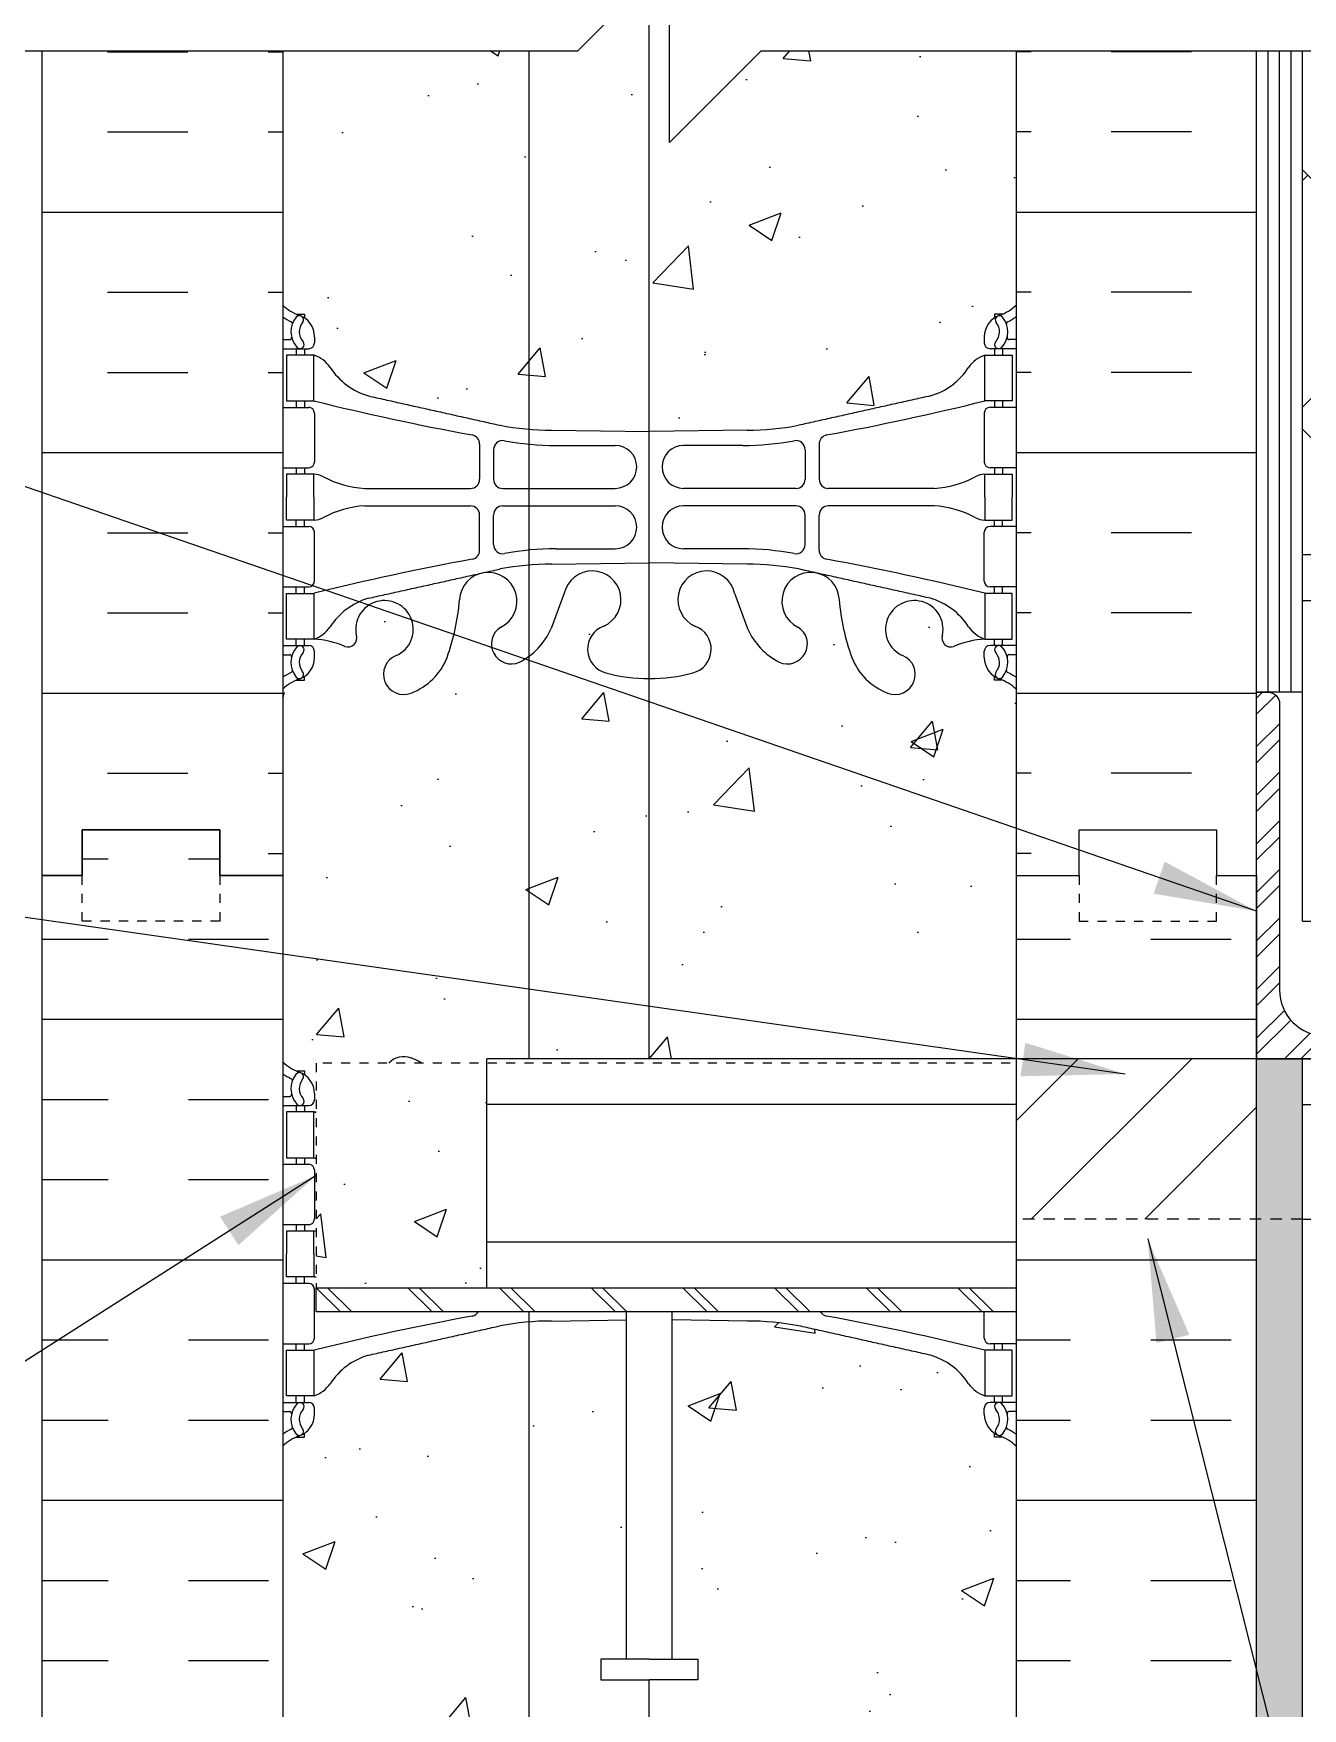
# Model space of a CAD drawing. Header units: inches. Extents: x 257.8 to 308.6, y 223.7 to 295.3.
# Drawn here: x 275.63 to 289.48, y 260.58 to 278.87 of the extents above; entities that cross this region are included whole.
import ezdxf

# ---------------------------------------------------------------- set-up
doc = ezdxf.new("R2010")
doc.units = ezdxf.units.IN
doc.header["$LTSCALE"] = 0.5
doc.header["$MEASUREMENT"] = 0
doc.linetypes.add('DASHED2', pattern=[0.375, 0.25, -0.125])
doc.linetypes.add('HIDDEN2', pattern=[0.1875, 0.125, -0.0625])
for name, color, linetype in [('HATCH', 12, 'Continuous'), ('line25', 2, 'Continuous'), ('LINE3', 3, 'Continuous'), ('LINE50', 5, 'Continuous'), ('LINE9', 9, 'Continuous'), ('TEXT', 4, 'Continuous'), ('Web_Edge', 9, 'Continuous')]:
    doc.layers.add(name, color=color, linetype=linetype)
doc.styles.add('DIM', font='romans.shx', dxfattribs={"width": 0.7})
doc.dimstyles.new('ext_12', dxfattribs={"dimscale": 12, "dimtxt": 0.09375, "dimasz": 0.09375, "dimexe": 0.09375, "dimexo": 0.0625, "dimgap": 0.0625, "dimtad": 1, "dimdec": 1, "dimzin": 3, "dimdsep": 46, "dimlunit": 4, "dimtxsty": 'DIM', "dimcen": 0.09, "dimdle": 0.09375, "dimclrt": 4, "dimadec": 0, "dimazin": 0, "dimtfac": 1, "dimtdec": 1, "dimtmove": 2, "dimatfit": 3, "dimfxl": 1, "dimfrac": 2, "dimtolj": 1, "dimtzin": 0, "dimarcsym": 0})

msp = doc.modelspace()

# ---------------------------------------------------------------- hatches: boundary and pattern name
at = {"layer": 'HATCH'}
h = msp.add_hatch(dxfattribs=at)
h.set_pattern_fill('AR-CONC', color=256, scale=0.5)
h.set_pattern_definition([(50, (0, 0), (3.5863, -0.31376), [0.375, -4.125]), (355, (0, 0), (-0.693757, 3.76096), [0.3, -3.3]), (100.4514, (0.299, -0.026), (2.892544, 3.4472), [0.3187, -3.50571]), (46.1842, (0, 1), (5.336207, -0.827596), [0.5625, -6.1875]), (96.6356, (0.4447, 0.931), (4.67331, 4.87059), [0.47805, -5.25857]), (351.1842, (0, 1), (4.67331, 4.87059), [0.45, -4.95]), (21, (0.5, 0.75), (2.984535, -2.013094), [0.375, -4.125]), (326, (0.5, 0.75), (1.216577, 3.62575), [0.3, -3.3]), (71.4514, (0.7487, 0.5822), (4.201112, 1.612656), [0.3187, -3.50571]), (37.5, (0, 0), (0.0607993, 1.6644693), [0, -3.26, 0, -3.35, 0, -3.3125]), (7.5, (0, 0), (1.315348, 1.9720586), [0, -1.91, 0, -3.185, 0, -1.2625]), (327.5, (-1.115, 0), (2.669112, -0.1127744), [0, -1.25, 0, -3.9, 0, -5.175]), (317.5, (-1.615, 0), (2.915931, 0.500525), [0, -1.625, 0, -2.59, 0, -3.675])])
h.paths.add_polyline_path([(282.352, 288.524, -0.068475), (282.826, 288.462, -0.734872), (282.849, 287.951, 1.612474), (283.281, 287.591), (283.423, 287.978, -0.173075), (283.769, 288.345, -0.994662), (283.951, 287.95, 1.629604), (284.423, 287.649, -0.069923), (284.559, 288.293, -0.21345), (284.952, 288.682, -1), (285.115, 288.274, 2.087231), (285.549, 288.049, -0.669601), (285.681, 288.169, 0.085348), (286.011, 288.094), (286.116, 288.094), (286.116, 288.164), (286.068, 288.164, -0.414214), (286.006, 288.226), (286.006, 288.294, -0.249069), (286.116, 288.501), (286.116, 288.542), (286.206, 288.542, 0.088416), (286.352, 288.64), (286.352, 289.267, 0.259173), (285.901, 289.048, 0.520567), (285.401, 289.048, 0.520567), (285.014, 289.048, 0.336749), (284.352, 289.153, 0.336749), (283.69, 289.048, 0.520567), (283.303, 289.048, 0.520567), (282.803, 289.048, 0.520567), (281.957, 289.048, 0.520567), (281.675, 289.048, 0.520567), (280.78, 289.048, 0.520567), (280.04, 289.048, 0.520567), (279.347, 289.048, 0.520567), (279.127, 289.048, 0.321585), (278.352, 289.073), (278.352, 288.64, 0.088416), (278.498, 288.542), (278.588, 288.542), (278.588, 288.501, -0.249069), (278.698, 288.294), (278.698, 288.226, -0.414214), (278.635, 288.164), (278.588, 288.164), (278.588, 288.094), (278.693, 288.094, 0.085348), (279.022, 288.169, -0.669601), (279.155, 288.049, 2.087231), (279.589, 288.274, -1), (279.752, 288.682, -0.21345), (280.144, 288.293, -0.069923), (280.281, 287.649, 1.629604), (280.752, 287.95, -0.994662), (280.935, 288.345, -0.173075), (281.28, 287.978), (281.423, 287.591, 1.612474), (281.855, 287.951, -0.734872), (281.878, 288.462, -0.068475)])
edge = h.paths.add_edge_path()
edge.add_arc((286.006, 284.086), 0.5, 46.2109, 66.4218)
edge.add_line((286.206, 284.545), (286.116, 284.545))
edge.add_line((286.116, 284.545), (286.116, 284.586))
edge.add_arc((286.256, 284.794), 0.25, 180, 235.9442, ccw=False)
edge.add_line((286.006, 284.794), (286.006, 284.861))
edge.add_arc((286.068, 284.861), 0.0625, 90, 180, ccw=False)
edge.add_line((286.068, 284.924), (286.116, 284.924))
edge.add_line((286.116, 284.924), (286.116, 284.994))
edge.add_line((286.116, 284.994), (286.011, 284.994))
edge.add_arc((286.133, 285.336), 0.364, 212.0424, 250.3387, ccw=False)
edge.add_arc((285.21, 284.725), 0.743, 34.228, 73.8107)
edge.add_spline(control_points=[(285.418, 285.439), (283.98, 285.759)], knot_values=[0, 0, 1, 1], degree=1, periodic=0)
edge.add_arc((283.424, 282.828), 2.984, 79.2546, 90.0995)
edge.add_line((283.419, 285.812), (282.352, 285.827))
edge.add_line((282.352, 285.827), (281.285, 285.812))
edge.add_arc((281.28, 282.828), 2.984, 89.9005, 100.7454)
edge.add_spline(control_points=[(280.724, 285.759), (279.286, 285.439)], knot_values=[0, 0, 1, 1], degree=1, periodic=0)
edge.add_arc((279.494, 284.725), 0.743, 106.1893, 145.772)
edge.add_arc((278.571, 285.336), 0.364, 289.6613, 327.9576, ccw=False)
edge.add_line((278.693, 284.994), (278.588, 284.994))
edge.add_line((278.588, 284.994), (278.588, 284.924))
edge.add_line((278.588, 284.924), (278.635, 284.924))
edge.add_arc((278.635, 284.861), 0.0625, 0, 90, ccw=False)
edge.add_line((278.698, 284.861), (278.698, 284.794))
edge.add_arc((278.448, 284.794), 0.25, 304.0558, 360, ccw=False)
edge.add_line((278.588, 284.586), (278.588, 284.545))
edge.add_line((278.588, 284.545), (278.498, 284.545))
edge.add_arc((278.698, 284.086), 0.5, 113.5782, 133.7891)
edge.add_line((278.352, 284.447), (278.352, 281.177))
edge.add_line((278.352, 281.177), (281.571, 281.177))
edge.add_line((281.571, 281.177), (282.571, 282.177))
edge.add_line((282.571, 282.177), (282.571, 280.177))
edge.add_line((282.571, 280.177), (283.571, 281.177))
edge.add_line((283.571, 281.177), (286.352, 281.177))
edge.add_line((286.352, 281.177), (286.352, 284.447))
edge = h.paths.add_edge_path()
edge.add_line((282.571, 279.677), (281.571, 278.677))
edge.add_line((281.571, 278.677), (278.352, 278.677))
edge.add_line((278.352, 278.677), (278.352, 275.901))
edge.add_arc((278.698, 276.262), 0.5, 226.2109, 246.4218)
edge.add_line((278.498, 275.804), (278.588, 275.804))
edge.add_line((278.588, 275.804), (278.588, 275.762))
edge.add_arc((278.448, 275.555), 0.25, 0, 55.9442, ccw=False)
edge.add_line((278.698, 275.555), (278.698, 275.488))
edge.add_arc((278.635, 275.488), 0.0625, -90, 0, ccw=False)
edge.add_line((278.635, 275.425), (278.588, 275.425))
edge.add_line((278.588, 275.425), (278.588, 275.355))
edge.add_line((278.588, 275.355), (278.693, 275.355))
edge.add_arc((278.571, 275.013), 0.364, 32.0424, 70.3387, ccw=False)
edge.add_arc((279.494, 275.624), 0.743, 214.228, 253.8107)
edge.add_spline(control_points=[(279.286, 274.91), (280.724, 274.589)], knot_values=[0, 0, 1, 1], degree=1, periodic=0)
edge.add_arc((281.28, 277.521), 2.984, 259.2546, 270.0995)
edge.add_line((281.285, 274.537), (282.352, 274.521))
edge.add_line((282.352, 274.521), (283.419, 274.537))
edge.add_arc((283.424, 277.521), 2.984, 269.9005, 280.7454)
edge.add_spline(control_points=[(283.98, 274.589), (285.418, 274.91)], knot_values=[0, 0, 1, 1], degree=1, periodic=0)
edge.add_arc((285.21, 275.624), 0.743, 286.1893, 325.772)
edge.add_arc((286.133, 275.013), 0.364, 109.6613, 147.9576, ccw=False)
edge.add_line((286.011, 275.355), (286.116, 275.355))
edge.add_line((286.116, 275.355), (286.116, 275.425))
edge.add_line((286.116, 275.425), (286.068, 275.425))
edge.add_arc((286.068, 275.488), 0.0625, 180, 270, ccw=False)
edge.add_line((286.006, 275.488), (286.006, 275.555))
edge.add_arc((286.256, 275.555), 0.25, 124.0558, 180, ccw=False)
edge.add_line((286.116, 275.762), (286.116, 275.804))
edge.add_line((286.116, 275.804), (286.206, 275.804))
edge.add_arc((286.006, 276.262), 0.5, 293.5782, 313.7891)
edge.add_line((286.352, 275.901), (286.352, 278.677))
edge.add_line((286.352, 278.677), (283.571, 278.677))
edge.add_line((283.571, 278.677), (282.571, 277.677))
edge.add_line((282.571, 277.677), (282.571, 279.677))
h.paths.add_polyline_path([(286.352, 271.709, 0.088416), (286.206, 271.806), (286.116, 271.806), (286.116, 271.848, -0.249069), (286.006, 272.055), (286.006, 272.123, -0.414214), (286.068, 272.185), (286.116, 272.185), (286.116, 272.255), (286.011, 272.255, 0.085348), (285.681, 272.18, -0.669601), (285.549, 272.3, 2.087231), (285.115, 272.075, -1), (284.952, 271.667, -0.21345), (284.559, 272.056, -0.069923), (284.423, 272.7, 1.629604), (283.951, 272.398, -0.994662), (283.769, 272.004, -0.173075), (283.423, 272.37), (283.281, 272.757, 1.612474), (282.849, 272.398, -0.734872), (282.826, 271.887, -0.068475), (282.352, 271.825, -0.068475), (281.878, 271.887, -0.734872), (281.855, 272.398, 1.612474), (281.423, 272.757), (281.28, 272.37, -0.173075), (280.935, 272.004, -0.994662), (280.752, 272.398, 1.629604), (280.281, 272.7, -0.069923), (280.144, 272.056, -0.21345), (279.752, 271.667, -1), (279.589, 272.075, 2.087231), (279.155, 272.3, -0.669601), (279.022, 272.18, 0.085348), (278.693, 272.255), (278.588, 272.255), (278.588, 272.185), (278.635, 272.185, -0.414214), (278.698, 272.123), (278.698, 272.055, -0.249069), (278.588, 271.848), (278.588, 271.806), (278.498, 271.806, 0.088416), (278.352, 271.709), (278.352, 269.675), (278.352, 267.64, 0.088416), (278.498, 267.543), (278.588, 267.543), (278.588, 267.501, -0.249069), (278.698, 267.294), (278.717, 267.627), (279.509, 267.627, -0.311562), (279.752, 267.683, -0.046736), (279.866, 267.627), (280.577, 267.627), (280.577, 267.675), (286.352, 267.675)])
h.paths.add_polyline_path([(280.577, 267.627), (279.866, 267.627), (278.717, 267.627), (278.717, 265.175), (280.577, 265.175)])
edge = h.paths.add_edge_path()
edge.add_line((281.823, 261.123), (282.102, 261.123))
edge.add_line((282.102, 261.123), (282.102, 264.824))
edge.add_line((282.102, 264.824), (281.285, 264.812))
edge.add_arc((281.28, 261.828), 2.984, 89.9005, 100.7454)
edge.add_spline(control_points=[(280.724, 264.76), (279.286, 264.439)], knot_values=[0, 0, 1, 1], degree=1, periodic=0)
edge.add_arc((279.494, 263.725), 0.743, 106.1893, 145.772)
edge.add_arc((278.571, 264.337), 0.364, 289.6613, 327.9576, ccw=False)
edge.add_line((278.693, 263.994), (278.588, 263.994))
edge.add_line((278.588, 263.994), (278.588, 263.924))
edge.add_line((278.588, 263.924), (278.635, 263.924))
edge.add_arc((278.635, 263.861), 0.0625, 0, 90, ccw=False)
edge.add_line((278.698, 263.861), (278.698, 263.794))
edge.add_arc((278.448, 263.794), 0.25, 304.0558, 360, ccw=False)
edge.add_line((278.588, 263.587), (278.588, 263.545))
edge.add_line((278.588, 263.545), (278.498, 263.545))
edge.add_arc((278.698, 263.087), 0.5, 113.5782, 133.7891)
edge.add_line((278.352, 263.448), (278.352, 257.901))
edge.add_arc((278.698, 258.262), 0.5, 226.2109, 246.4218)
edge.add_line((278.498, 257.804), (278.588, 257.804))
edge.add_line((278.588, 257.804), (278.588, 257.762))
edge.add_arc((278.448, 257.555), 0.25, 0, 55.9442, ccw=False)
edge.add_line((278.698, 257.555), (278.698, 257.488))
edge.add_arc((278.635, 257.488), 0.0625, -90, 0, ccw=False)
edge.add_line((278.635, 257.425), (278.588, 257.425))
edge.add_line((278.588, 257.425), (278.588, 257.355))
edge.add_line((278.588, 257.355), (278.693, 257.355))
edge.add_arc((278.571, 257.013), 0.364, 32.0424, 70.3387, ccw=False)
edge.add_arc((279.494, 257.624), 0.743, 214.228, 253.8107)
edge.add_spline(control_points=[(279.286, 256.91), (280.724, 256.589)], knot_values=[0, 0, 1, 1], degree=1, periodic=0)
edge.add_arc((281.28, 259.521), 2.984, 259.2546, 270.0995)
edge.add_line((281.285, 256.537), (282.352, 256.521))
edge.add_line((282.352, 256.521), (283.419, 256.537))
edge.add_arc((283.424, 259.521), 2.984, 269.9005, 280.7454)
edge.add_spline(control_points=[(283.98, 256.589), (285.418, 256.91)], knot_values=[0, 0, 1, 1], degree=1, periodic=0)
edge.add_arc((285.21, 257.624), 0.743, 286.1893, 325.772)
edge.add_arc((286.133, 257.013), 0.364, 109.6613, 147.9576, ccw=False)
edge.add_line((286.011, 257.355), (286.116, 257.355))
edge.add_line((286.116, 257.355), (286.116, 257.425))
edge.add_line((286.116, 257.425), (286.068, 257.425))
edge.add_arc((286.068, 257.488), 0.0625, 180, 270, ccw=False)
edge.add_line((286.006, 257.488), (286.006, 257.555))
edge.add_arc((286.256, 257.555), 0.25, 124.0558, 180, ccw=False)
edge.add_line((286.116, 257.762), (286.116, 257.804))
edge.add_line((286.116, 257.804), (286.206, 257.804))
edge.add_arc((286.006, 258.262), 0.5, 293.5782, 313.7891)
edge.add_line((286.352, 257.901), (286.352, 263.448))
edge.add_arc((286.006, 263.087), 0.5, 46.2109, 66.4218)
edge.add_line((286.206, 263.545), (286.116, 263.545))
edge.add_line((286.116, 263.545), (286.116, 263.587))
edge.add_arc((286.256, 263.794), 0.25, 180, 235.9442, ccw=False)
edge.add_line((286.006, 263.794), (286.006, 263.861))
edge.add_arc((286.068, 263.861), 0.0625, 90, 180, ccw=False)
edge.add_line((286.068, 263.924), (286.116, 263.924))
edge.add_line((286.116, 263.924), (286.116, 263.994))
edge.add_line((286.116, 263.994), (286.011, 263.994))
edge.add_arc((286.133, 264.337), 0.364, 212.0424, 250.3387, ccw=False)
edge.add_arc((285.21, 263.725), 0.743, 34.228, 73.8107)
edge.add_spline(control_points=[(285.418, 264.439), (283.98, 264.76)], knot_values=[0, 0, 1, 1], degree=1, periodic=0)
edge.add_arc((283.424, 261.828), 2.984, 79.2546, 90.0995)
edge.add_line((283.419, 264.812), (282.602, 264.824))
edge.add_line((282.602, 264.824), (282.602, 261.123))
edge.add_line((282.602, 261.123), (282.881, 261.123))
edge.add_line((282.881, 261.123), (282.881, 260.896))
edge.add_line((282.881, 260.896), (282.621, 260.896))
edge.add_line((282.621, 260.896), (282.352, 260.896))
edge.add_line((282.352, 260.896), (281.823, 260.896))
edge.add_line((281.823, 260.896), (281.823, 261.123))
h.paths.add_polyline_path([(286.352, 251.675), (286.352, 253.709, 0.088416), (286.206, 253.806), (286.116, 253.806), (286.116, 253.848, -0.249069), (286.006, 254.055), (286.006, 254.123, -0.414214), (286.068, 254.185), (286.116, 254.185), (286.116, 254.255), (286.011, 254.255, 0.085348), (285.681, 254.18, -0.669601), (285.549, 254.3, 2.087231), (285.115, 254.075, -1), (284.952, 253.667, -0.227838), (284.547, 254.091, -0.06598), (284.423, 254.7, 1.629604), (283.951, 254.398, -1.059167), (283.745, 254.017, -0.16372), (283.423, 254.37), (283.281, 254.757, 1.612474), (282.849, 254.398, -0.734872), (282.826, 253.887, -0.068475), (282.352, 253.825, -0.068475), (281.878, 253.887, -0.734872), (281.855, 254.398, 1.612474), (281.423, 254.757), (281.28, 254.37, -0.16372), (280.959, 254.017, -1.059167), (280.752, 254.398, 1.629604), (280.281, 254.7, -0.06598), (280.157, 254.091, -0.227838), (279.752, 253.667, -1), (279.589, 254.075, 2.087231), (279.155, 254.3, -0.669601), (279.022, 254.18, 0.085348), (278.693, 254.255), (278.588, 254.255), (278.588, 254.185), (278.635, 254.185, -0.414214), (278.698, 254.123), (278.698, 254.055, -0.249069), (278.588, 253.848), (278.588, 253.806), (278.498, 253.806, 0.088416), (278.352, 253.709), (278.352, 251.675), (278.352, 249.64, 0.088416), (278.498, 249.543), (278.588, 249.543), (278.588, 249.501, -0.249069), (278.698, 249.294), (278.698, 249.226, -0.414214), (278.635, 249.164), (278.588, 249.164), (278.588, 249.094), (278.693, 249.094, 0.085348), (279.022, 249.17, -0.669601), (279.155, 249.049, 2.087231), (279.589, 249.274, -1), (279.752, 249.683, -0.227838), (280.157, 249.258, -0.06598), (280.281, 248.65, 1.629604), (280.752, 248.951, -1.059167), (280.959, 249.333, -0.16372), (281.28, 248.979), (281.423, 248.592, 1.612474), (281.855, 248.951, -0.734872), (281.878, 249.462, -0.068475), (282.352, 249.525, -0.068475), (282.826, 249.462, -0.734872), (282.849, 248.951, 1.612474), (283.281, 248.592), (283.423, 248.979, -0.16372), (283.745, 249.333, -1.059167), (283.951, 248.951, 1.629604), (284.423, 248.65, -0.06598), (284.547, 249.258, -0.227838), (284.952, 249.683, -1), (285.115, 249.274, 2.087231), (285.549, 249.049, -0.669601), (285.681, 249.17, 0.085348), (286.011, 249.094), (286.116, 249.094), (286.116, 249.164), (286.068, 249.164, -0.414214), (286.006, 249.226), (286.006, 249.294, -0.249069), (286.116, 249.501), (286.116, 249.543), (286.206, 249.543, 0.088416), (286.352, 249.64)])
h = msp.add_hatch(dxfattribs=at)
h.set_pattern_fill('INSUL', color=256, scale=7, style=0)
h.set_pattern_definition([(0, (-2647.8097, -127.335), (0, 2.625), []), (0, (-2647.8097, -126.46), (0, 2.625), [0.875, -0.875]), (0, (-2647.8097, -125.585), (0, 2.625), [0.875, -0.875])])
h.paths.add_polyline_path([(278.352, 278.675), (275.727, 278.675), (275.727, 269.675), (276.164, 269.675), (276.164, 270.175), (277.664, 270.175), (277.664, 269.675), (278.352, 269.675)])
h = msp.add_hatch(dxfattribs=at)
h.set_pattern_fill('INSUL', color=256, scale=7, style=0)
h.set_pattern_definition([(180, (3212.5135, -127.335), (0, 2.625), []), (180, (3212.5135, -126.46), (0, 2.625), [0.875, -0.875]), (180, (3212.5135, -125.585), (0, 2.625), [0.875, -0.875])])
h.paths.add_polyline_path([(288.977, 278.675), (286.352, 278.675), (286.352, 269.675), (287.039, 269.675), (287.039, 270.175), (288.539, 270.175), (288.539, 269.675), (288.977, 269.675)])
h = msp.add_hatch(dxfattribs=at)
h.set_pattern_fill('INSUL', color=256, scale=7, angle=45, style=0)
h.set_pattern_definition([(45, (182.1738, 114.2734), (-1.856155, 1.856155), []), (45, (181.555, 114.8922), (-1.856155, 1.856155), [0.875, -0.875]), (45, (180.9363, 115.511), (-1.856155, 1.856155), [0.875, -0.875])])
h.paths.add_polyline_path([(290.725, 273.3), (293.554, 273.3), (289.477, 277.376), (289.477, 274.548)])
h = msp.add_hatch(dxfattribs=at)
h.set_pattern_fill('INSUL', color=256, scale=7, angle=90, style=0)
h.set_pattern_definition([(90, (182.1738, 114.2734), (-2.625, 2e-16), []), (90, (181.2988, 114.2734), (-2.625, 2e-16), [0.875, -0.875]), (90, (180.4238, 114.2734), (-2.625, 2e-16), [0.875, -0.875])])
h.paths.add_polyline_path([(289.477, 272.675), (289.477, 269.175), (307.617, 269.175), (307.617, 272.675)])
h = msp.add_hatch(dxfattribs=at)
h.set_pattern_fill('ANSI32', color=256, style=0)
h.set_pattern_definition([(45, (169.95827, 12.58652), (-0.26516504, 0.26516504), []), (45, (170.13504, 12.58652), (-0.26516504, 0.26516504), [])])
h.paths.add_polyline_path([(289.227, 268.425), (289.227, 271.55, 0.414214), (289.102, 271.675), (288.977, 271.675), (288.977, 267.675), (292.477, 267.675), (292.477, 267.8), (291.977, 267.925), (289.727, 267.925, -0.414214)])
h = msp.add_hatch(dxfattribs=at)
h.set_pattern_fill('INSUL', color=256, scale=7, style=0)
h.set_pattern_definition([(0, (287.8207, 257.6042), (0, 2.625), []), (0, (287.8207, 258.4792), (0, 2.625), [0.875, -0.875]), (0, (287.8207, 259.3542), (0, 2.625), [0.875, -0.875])])
h.paths.add_polyline_path([(288.977, 265.925), (286.352, 265.925), (286.352, 251.675), (287.039, 251.675), (287.039, 252.175), (288.539, 252.175), (288.539, 251.675), (288.977, 251.675)])
h.paths.add_polyline_path([(288.977, 269.675), (288.539, 269.675), (288.539, 269.175), (287.039, 269.175), (287.039, 269.675), (286.352, 269.675), (286.352, 267.675), (288.977, 267.675)])
h.paths.add_polyline_path([(275.727, 251.675), (276.164, 251.675), (276.164, 252.175), (277.664, 252.175), (277.664, 251.675), (278.352, 251.675), (278.352, 269.675), (277.664, 269.675), (277.664, 270.175), (276.164, 270.175), (276.164, 269.675), (275.727, 269.675)])
h = msp.add_hatch(dxfattribs=at)
h.set_pattern_fill('ANSI31', color=256, scale=7, style=0)
h.set_pattern_definition([(45, (209.2446, 72.33255), (-0.6187184, 0.6187184), [])])
h.paths.add_polyline_path([(288.977, 267.175), (286.352, 267.175), (286.352, 265.925), (288.977, 265.925)])
h.paths.add_polyline_path([(288.977, 267.675), (286.477, 267.675), (286.352, 267.675), (286.352, 267.175), (288.977, 267.175)])
h = msp.add_hatch(dxfattribs=at)
h.set_pattern_fill('AR-SAND', color=256, scale=0.25, style=0)
h.set_pattern_definition([(37.5, (113.9714, 3.2245), (-0.01574834, 0.48170594), [0, -0.38, 0, -0.425, 0, -0.40625]), (7.5, (113.9714, 3.2245), (0.4424442, 0.7055365), [0, -0.205, 0, -0.3425, 0, -0.13125]), (327.5, (113.6639, 3.2245), (0.77853547, 0.00141476), [0, -0.125, 0, -0.45, 0, -0.5875]), (317.5, (113.6639, 3.2245), (0.7515317, 0.2194189), [0, -0.0625, 0, -0.295, 0, -0.3375])])
h.paths.add_polyline_path([(289.477, 267.675), (288.977, 267.675), (288.977, 251.615), (288.977, 242.615), (289.477, 242.615)])

# ---------------------------------------------------------------- linework, layer by layer
for p, q in [((289.102, 271.675), (289.102, 278.677)), ((289.227, 271.675), (289.227, 278.677)), ((289.352, 271.675), (289.352, 278.677)), ((278.717, 265.175), (278.977, 264.915)), ((278.842, 265.175), (279.102, 264.915)), ((279.717, 265.175), (279.977, 264.915)), ((279.842, 265.175), (280.102, 264.915)), ((280.717, 265.175), (280.977, 264.915)), ((280.842, 265.175), (281.102, 264.915)), ((281.717, 265.175), (281.977, 264.915)), ((281.842, 265.175), (282.102, 264.915)), ((282.717, 265.175), (282.977, 264.915)), ((282.842, 265.175), (283.102, 264.915)), ((283.717, 265.175), (283.977, 264.915)), ((283.842, 265.175), (284.102, 264.915)), ((284.717, 265.175), (284.977, 264.915)), ((284.842, 265.175), (285.102, 264.915)), ((285.717, 265.175), (285.977, 264.915)), ((285.842, 265.175), (286.102, 264.915))]:
    msp.add_line(p, q, dxfattribs=at)
at = {"layer": 'HATCH', "linetype": 'HIDDEN2'}
for p, q in [((278.717, 267.627), (278.717, 265.175)), ((286.289, 267.627), (278.717, 267.627))]:
    msp.add_line(p, q, dxfattribs=at)
at = {"layer": 'HATCH', "linetype": 'HIDDEN2', "ltscale": 2}
msp.add_line((289.477, 265.925), (286.352, 265.925), dxfattribs=at)
at = {"layer": 'line25'}
for p, q in [((278.352, 278.675), (278.352, 269.675)), ((286.352, 278.675), (286.352, 267.675)), ((289.477, 269.175), (289.477, 278.677)), ((293.679, 273.175), (289.477, 277.376)), ((290.85, 273.175), (289.477, 274.548)), ((289.477, 271.675), (288.977, 271.675)), ((278.352, 269.675), (278.352, 251.675)), ((289.477, 269.175), (304.646, 269.175)), ((280.577, 265.175), (280.577, 267.675)), ((286.352, 267.675), (286.352, 251.675)), ((288.977, 267.675), (307.617, 267.675)), ((286.352, 267.175), (280.577, 267.175)), ((289.477, 267.175), (307.617, 267.175)), ((289.477, 265.925), (307.617, 265.925)), ((280.577, 265.675), (286.352, 265.675)), ((278.717, 265.175), (286.352, 265.175)), ((278.717, 264.915), (278.717, 265.175)), ((278.717, 264.915), (286.352, 264.915)), ((282.102, 261.123), (282.102, 264.915)), ((282.602, 261.123), (282.602, 264.915))]:
    msp.add_line(p, q, dxfattribs=at)
for points in [[(307.617, 272.675), (289.477, 272.675)], [(288.977, 267.675), (280.577, 267.675)], [(282.352, 261.123), (281.823, 261.123), (281.823, 260.896), (282.352, 260.896)], [(282.352, 261.123), (282.881, 261.123), (282.881, 260.896), (282.621, 260.896)], [(282.621, 260.896), (282.352, 260.896)]]:
    msp.add_lwpolyline(points, dxfattribs=at)
at = {"layer": 'LINE3'}
for p, q in [((282.345, 279.451), (282.345, 267.675)), ((281.035, 278.677), (281.035, 267.675)), ((281.035, 264.915), (281.035, 242.677)), ((282.345, 260.896), (282.345, 243.676))]:
    msp.add_line(p, q, dxfattribs=at)
at = {"layer": 'LINE50'}
for p, q in [((275.727, 269.675), (275.727, 278.675)), ((275.727, 251.675), (275.727, 269.675)), ((288.977, 269.675), (288.977, 267.675)), ((288.977, 251.615), (288.977, 267.675))]:
    msp.add_line(p, q, dxfattribs=at)
at = {"layer": 'LINE50', "color": 9}
msp.add_line((289.477, 242.677), (289.477, 267.675), dxfattribs=at)
at = {"layer": 'LINE50'}
for points in [[(286.352, 269.675), (287.039, 269.675), (287.039, 270.175), (288.539, 270.175), (288.539, 269.675), (288.977, 269.675), (288.977, 278.675)], [(278.352, 269.675), (277.664, 269.675), (277.664, 270.175), (276.164, 270.175), (276.164, 269.675), (275.727, 269.675)], [(275.727, 269.675), (276.164, 269.675), (276.164, 270.175), (277.664, 270.175), (277.664, 269.675), (278.352, 269.675)]]:
    msp.add_lwpolyline(points, dxfattribs=at)
at = {"layer": 'LINE9'}
for p, q in [((281.571, 278.677), (282.571, 279.677)), ((282.571, 277.677), (282.571, 279.677)), ((274.414, 278.677), (281.571, 278.677)), ((283.571, 278.677), (282.571, 277.677)), ((283.571, 278.677), (290.727, 278.677))]:
    msp.add_line(p, q, dxfattribs=at)
msp.add_lwpolyline([(307.617, 273.175), (289.477, 273.175)], dxfattribs=at)
msp.add_lwpolyline([(292.477, 267.675), (288.977, 267.675), (288.977, 271.675), (289.102, 271.675, -0.414214), (289.227, 271.55), (289.227, 268.425, 0.414214), (289.727, 267.925), (291.977, 267.925), (292.477, 267.8)], format="xyb", close=True, dxfattribs=at)
at = {"layer": 'LINE9', "linetype": 'DASHED2', "ltscale": 0.15}
for points in [[(277.664, 269.675), (277.664, 269.675), (277.664, 269.175), (276.164, 269.175), (276.164, 269.675), (276.164, 269.675)], [(277.664, 269.675), (277.664, 269.675), (277.664, 269.175), (276.164, 269.175), (276.164, 269.675), (276.164, 269.675)], [(287.039, 269.675), (287.039, 269.675), (287.039, 269.175), (288.539, 269.175), (288.539, 269.675), (288.539, 269.675)]]:
    msp.add_lwpolyline(points, dxfattribs=at)
at = {"layer": 'Web_Edge'}
for p, q in [((278.498, 275.804), (278.588, 275.804)), ((278.588, 275.804), (278.588, 275.762)), ((286.206, 275.804), (286.116, 275.804)), ((286.116, 275.804), (286.116, 275.762)), ((278.698, 275.555), (278.698, 275.488)), ((286.006, 275.555), (286.006, 275.488)), ((278.352, 275.525), (278.43, 275.525)), ((278.352, 275.425), (278.635, 275.425)), ((278.498, 275.425), (278.498, 275.355)), ((278.588, 275.425), (278.588, 275.355)), ((286.352, 275.425), (286.068, 275.425)), ((286.116, 275.425), (286.116, 275.355)), ((286.206, 275.425), (286.206, 275.355)), ((286.352, 275.525), (286.274, 275.525)), ((278.498, 274.855), (278.498, 274.785)), ((278.588, 274.855), (278.588, 274.785)), ((286.116, 274.855), (286.116, 274.785)), ((286.206, 274.855), (286.206, 274.785)), ((278.352, 274.785), (278.635, 274.785)), ((278.698, 274.723), (278.698, 274.188)), ((286.006, 274.723), (286.006, 274.188)), ((286.352, 274.785), (286.068, 274.785)), ((281.285, 274.537), (282.352, 274.521)), ((283.419, 274.537), (282.352, 274.521)), ((280.5, 274.385), (280.5, 274)), ((280.652, 274.323), (280.652, 274)), ((281.333, 274.369), (281.98, 274.369)), ((283.371, 274.369), (282.724, 274.369)), ((284.051, 274.323), (284.051, 274)), ((284.204, 274.385), (284.204, 274)), ((278.352, 274.125), (278.635, 274.125)), ((278.498, 274.125), (278.498, 274.055)), ((278.588, 274.125), (278.588, 274.055)), ((286.352, 274.125), (286.068, 274.125)), ((286.116, 274.125), (286.116, 274.055)), ((286.206, 274.125), (286.206, 274.055)), ((279.246, 273.9), (280.4, 273.9)), ((280.752, 273.9), (281.98, 273.9)), ((283.951, 273.9), (282.724, 273.9)), ((285.458, 273.9), (284.304, 273.9)), ((279.246, 273.711), (280.4, 273.71)), ((280.752, 273.71), (281.98, 273.71)), ((283.951, 273.71), (282.724, 273.71)), ((285.458, 273.711), (284.304, 273.71)), ((278.498, 273.485), (278.498, 273.555)), ((278.588, 273.485), (278.588, 273.555)), ((280.5, 273.225), (280.5, 273.61)), ((280.652, 273.287), (280.652, 273.61)), ((284.051, 273.287), (284.051, 273.61)), ((284.204, 273.225), (284.204, 273.61)), ((286.116, 273.485), (286.116, 273.555)), ((286.206, 273.485), (286.206, 273.555)), ((278.352, 273.485), (278.635, 273.485)), ((278.698, 272.888), (278.698, 273.423)), ((286.006, 272.888), (286.006, 273.423)), ((286.352, 273.485), (286.068, 273.485)), ((281.333, 273.241), (281.98, 273.241)), ((283.371, 273.241), (282.724, 273.241)), ((281.285, 273.073), (282.352, 273.089)), ((283.419, 273.073), (282.352, 273.089)), ((278.352, 272.825), (278.635, 272.825)), ((278.498, 272.755), (278.498, 272.825)), ((278.588, 272.755), (278.588, 272.825)), ((286.352, 272.825), (286.068, 272.825)), ((286.116, 272.755), (286.116, 272.825)), ((286.206, 272.755), (286.206, 272.825)), ((281.423, 272.757), (281.28, 272.37)), ((283.281, 272.757), (283.423, 272.37)), ((278.498, 272.185), (278.498, 272.255)), ((278.588, 272.185), (278.588, 272.255)), ((286.116, 272.185), (286.116, 272.255)), ((286.206, 272.185), (286.206, 272.255)), ((278.352, 272.185), (278.635, 272.185)), ((278.352, 272.085), (278.43, 272.085)), ((278.698, 272.055), (278.698, 272.123)), ((286.006, 272.055), (286.006, 272.123)), ((286.352, 272.185), (286.068, 272.185)), ((286.352, 272.085), (286.274, 272.085)), ((278.498, 271.806), (278.588, 271.806)), ((278.588, 271.806), (278.588, 271.848)), ((286.116, 271.806), (286.116, 271.848)), ((286.206, 271.806), (286.116, 271.806)), ((278.498, 267.543), (278.588, 267.543)), ((278.588, 267.543), (278.588, 267.501)), ((278.352, 267.264), (278.43, 267.264)), ((278.352, 267.164), (278.635, 267.164)), ((278.498, 267.164), (278.498, 267.094)), ((278.588, 267.164), (278.588, 267.094)), ((278.698, 267.294), (278.698, 267.226)), ((278.498, 266.594), (278.498, 266.524)), ((278.588, 266.594), (278.588, 266.524)), ((278.352, 266.524), (278.635, 266.524)), ((278.698, 266.461), (278.698, 265.926)), ((278.352, 265.864), (278.635, 265.864)), ((278.498, 265.864), (278.498, 265.794)), ((278.588, 265.864), (278.588, 265.794)), ((278.498, 265.224), (278.498, 265.294)), ((278.588, 265.224), (278.588, 265.294)), ((278.352, 265.224), (278.635, 265.224)), ((278.698, 264.626), (278.698, 265.161)), ((281.285, 264.812), (282.102, 264.824)), ((283.419, 264.812), (282.602, 264.824)), ((286.006, 264.626), (286.006, 264.915)), ((278.352, 264.564), (278.635, 264.564)), ((278.498, 264.494), (278.498, 264.564)), ((278.588, 264.494), (278.588, 264.564)), ((286.352, 264.564), (286.068, 264.564)), ((286.116, 264.494), (286.116, 264.564)), ((286.206, 264.494), (286.206, 264.564)), ((278.352, 263.924), (278.635, 263.924)), ((278.498, 263.924), (278.498, 263.994)), ((278.588, 263.924), (278.588, 263.994)), ((278.698, 263.794), (278.698, 263.861)), ((286.006, 263.794), (286.006, 263.861)), ((286.352, 263.924), (286.068, 263.924)), ((286.116, 263.924), (286.116, 263.994)), ((286.206, 263.924), (286.206, 263.994)), ((278.352, 263.824), (278.43, 263.824)), ((286.352, 263.824), (286.274, 263.824)), ((278.498, 263.545), (278.588, 263.545)), ((278.588, 263.545), (278.588, 263.587)), ((286.116, 263.545), (286.116, 263.587)), ((286.206, 263.545), (286.116, 263.545))]:
    msp.add_line(p, q, dxfattribs=at)
for points in [[(278.393, 274.855), (278.693, 274.855), (278.693, 275.355), (278.393, 275.355)], [(286.311, 274.855), (286.011, 274.855), (286.011, 275.355), (286.311, 275.355)], [(278.393, 272.755), (278.693, 272.755), (278.693, 272.255), (278.393, 272.255)], [(286.311, 272.755), (286.011, 272.755), (286.011, 272.255), (286.311, 272.255)], [(278.393, 266.594), (278.693, 266.594), (278.693, 267.094), (278.393, 267.094)], [(278.393, 264.494), (278.693, 264.494), (278.693, 263.994), (278.393, 263.994)], [(286.311, 264.494), (286.011, 264.494), (286.011, 263.994), (286.311, 263.994)]]:
    msp.add_lwpolyline(points, close=True, dxfattribs=at)
for points in [[(278.693, 273.805), (278.693, 274.055), (278.393, 274.055), (278.393, 273.805)], [(286.011, 273.805), (286.011, 274.055), (286.311, 274.055), (286.311, 273.805)], [(278.693, 273.805), (278.693, 273.555), (278.393, 273.555), (278.393, 273.805)], [(286.011, 273.805), (286.011, 273.555), (286.311, 273.555), (286.311, 273.805)], [(278.693, 265.544), (278.693, 265.794), (278.393, 265.794), (278.393, 265.544)], [(278.693, 265.544), (278.693, 265.294), (278.393, 265.294), (278.393, 265.544)]]:
    msp.add_lwpolyline(points, dxfattribs=at)
for centre, radius, start, end in [((278.698, 276.262), 0.5, 226.2109, 250.5288), ((286.006, 276.262), 0.5, 289.4712, 313.7891), ((278.698, 276.262), 0.6, 234.7832, 245.0748), ((278.692, 275.61), 0.25, 140.1145, 222.4609), ((278.436, 275.699), 0.021, 343.464, 63.9957), ((278.534, 275.741), 0.045, 321.448, 139.1879), ((278.448, 275.555), 0.25, 0, 70.5288), ((278.692, 275.61), 0.16, 140.0001, 222.4609), ((286.256, 275.555), 0.25, 109.4712, 180), ((286.17, 275.741), 0.045, 40.8121, 218.552), ((286.012, 275.61), 0.16, 317.5391, 39.9999), ((286.012, 275.61), 0.25, 317.5391, 39.8855), ((286.268, 275.699), 0.021, 116.0043, 196.536), ((286.006, 276.262), 0.6, 294.9252, 305.2168), ((278.43, 275.545), 0.0196, 269.4032, 15.4901), ((286.274, 275.545), 0.0196, 164.5099, 270.5968), ((278.54, 275.471), 0.045, 222.4609, 42.4609), ((278.635, 275.488), 0.0625, 270, 0), ((278.571, 275.013), 0.364, 34.9775, 70.3387), ((286.133, 275.013), 0.364, 109.6613, 145.0225), ((286.068, 275.488), 0.0625, 180, 270), ((286.163, 275.471), 0.045, 137.5391, 317.5391), ((279.494, 275.624), 0.743, 212.7919, 253.8107), ((285.21, 275.624), 0.743, 286.1893, 327.2081), ((285.502, 302.276), 28.253, 256.0552, 259.6343), ((279.202, 302.276), 28.253, 280.3657, 283.9448), ((278.635, 274.723), 0.0625, 0, 90), ((286.068, 274.723), 0.0625, 90, 180), ((280.4, 274.385), 0.1, 360, 79.6343), ((281.28, 277.521), 2.984, 259.2546, 270.0995), ((283.424, 277.521), 2.984, 269.9005, 280.7454), ((284.304, 274.385), 0.1, 100.3657, 180), ((280.752, 274.323), 0.1, 79.2546, 180), ((281.327, 277.353), 2.984, 259.2546, 270.0995), ((281.98, 274.135), 0.234, 270, 90), ((282.724, 274.135), 0.234, 90, 270), ((283.376, 277.353), 2.984, 269.9005, 280.7454), ((283.951, 274.323), 0.1, 0, 100.7454), ((278.635, 274.188), 0.0625, 270, 0), ((286.068, 274.188), 0.0625, 180, 270), ((278.689, 273.836), 0.219, 60.4937, 88.92), ((279.331, 275.056), 1.16, 242.5844, 265.8032), ((280.4, 274), 0.1, 270.0388, 360), ((280.752, 274), 0.1, 180, 270), ((283.951, 274), 0.1, 270, 0), ((284.304, 274), 0.1, 180, 269.9612), ((285.373, 275.056), 1.16, 274.1968, 297.4156), ((286.015, 273.836), 0.219, 91.08, 119.5063), ((279.331, 272.554), 1.16, 94.1968, 117.4156), ((280.4, 273.61), 0.1, 0, 89.9612), ((280.752, 273.61), 0.1, 90, 180), ((281.98, 273.476), 0.234, 270, 90), ((282.724, 273.476), 0.234, 90, 270), ((283.951, 273.61), 0.1, 0, 90), ((284.304, 273.61), 0.1, 90.0388, 180), ((285.373, 272.554), 1.16, 62.5844, 85.8032), ((278.689, 273.774), 0.219, 271.08, 299.5063), ((286.015, 273.774), 0.219, 240.4937, 268.92), ((278.635, 273.423), 0.0625, 0, 90), ((286.068, 273.423), 0.0625, 90, 180), ((280.4, 273.225), 0.1, 280.3657, 0), ((280.752, 273.287), 0.1, 180, 280.7454), ((281.327, 270.257), 2.984, 89.9005, 100.7454), ((283.376, 270.257), 2.984, 79.2546, 90.0995), ((283.951, 273.287), 0.1, 259.2546, 0), ((284.304, 273.225), 0.1, 180, 259.6343), ((285.502, 245.335), 28.253, 100.3657, 103.9448), ((280.593, 272.669), 0.314, 296.0652, 177.2643), ((281.28, 270.089), 2.984, 89.9005, 100.7454), ((281.728, 272.685), 0.314, 293.8084, 166.5854), ((282.976, 272.685), 0.314, 13.4146, 246.1916), ((283.424, 270.089), 2.984, 79.2546, 90.0995), ((284.111, 272.669), 0.314, 2.7357, 243.9348), ((279.202, 245.335), 28.253, 76.0552, 79.6343), ((278.635, 272.888), 0.0625, 270, 0), ((286.068, 272.888), 0.0625, 180, 270), ((279.494, 271.987), 0.743, 106.1893, 147.2081), ((279.462, 272.362), 0.314, 293.8084, 191.4114), ((277.922, 272.865), 2.365, 339.9985, 355.6105), ((286.782, 272.865), 2.365, 184.3895, 200.0015), ((285.242, 272.362), 0.314, 348.5886, 246.1916), ((285.21, 271.987), 0.743, 32.7919, 73.8107), ((278.571, 272.598), 0.364, 289.6613, 325.0225), ((278.638, 271.259), 0.997, 66.8533, 86.8462), ((279.064, 272.267), 0.0968, 249.5669, 19.8449), ((280.845, 272.202), 0.217, 121.463, 294.4736), ((280.594, 272.672), 0.75, 297.0295, 336.3062), ((281.946, 272.146), 0.268, 109.9662, 255.2108), ((282.758, 272.146), 0.268, 284.7892, 70.0338), ((284.11, 272.672), 0.75, 203.6938, 242.9705), ((283.859, 272.202), 0.217, 245.5264, 58.537), ((285.64, 272.267), 0.0968, 160.1551, 290.4331), ((286.066, 271.259), 0.997, 93.1538, 113.1467), ((286.133, 272.598), 0.364, 214.9775, 250.3387), ((278.43, 272.066), 0.0196, 344.5099, 90.5968), ((278.692, 272.001), 0.25, 137.5391, 219.8855), ((278.54, 272.139), 0.045, 317.5391, 137.5391), ((278.448, 272.055), 0.25, 289.4712, 360), ((278.692, 272.001), 0.16, 137.5391, 219.9999), ((278.635, 272.123), 0.0625, 360, 90), ((279.671, 271.871), 0.22, 111.8037, 291.8037), ((279.513, 272.3), 0.677, 290.6803, 338.8761), ((285.191, 272.3), 0.677, 201.1239, 249.3197), ((285.033, 271.871), 0.22, 248.1963, 68.1963), ((286.068, 272.123), 0.0625, 90, 180), ((286.256, 272.055), 0.25, 180, 250.5288), ((286.163, 272.139), 0.045, 42.4609, 222.4609), ((286.012, 272.001), 0.16, 320.0001, 42.4609), ((286.012, 272.001), 0.25, 320.1145, 42.4609), ((286.274, 272.066), 0.0196, 89.4032, 195.4901), ((278.698, 271.348), 0.6, 114.9252, 125.2168), ((278.436, 271.911), 0.021, 296.0043, 16.536), ((278.534, 271.87), 0.045, 220.8121, 38.552), ((282.34, 273.579), 1.754, 254.7082, 270.3771), ((282.363, 273.579), 1.754, 269.6229, 285.2918), ((286.17, 271.87), 0.045, 141.448, 319.1879), ((286.268, 271.911), 0.021, 163.464, 243.9957), ((286.006, 271.348), 0.6, 54.7832, 65.0748), ((278.698, 271.348), 0.5, 109.4712, 133.7891), ((286.006, 271.348), 0.5, 46.2109, 70.5288), ((279.671, 267.478), 0.22, 68.1963, 137.4164), ((279.513, 267.05), 0.677, 58.6164, 69.3197), ((278.698, 268.001), 0.5, 226.2109, 250.5288), ((278.698, 268.001), 0.6, 234.7832, 245.0748), ((278.692, 267.349), 0.25, 140.1145, 222.4609), ((278.534, 267.479), 0.045, 321.448, 139.1879), ((278.448, 267.294), 0.25, 0, 70.5288), ((278.436, 267.438), 0.021, 343.464, 63.9957), ((278.692, 267.349), 0.16, 140.0001, 222.4609), ((278.43, 267.284), 0.0196, 269.4032, 15.4901), ((278.54, 267.21), 0.045, 222.4609, 42.4609), ((278.635, 267.226), 0.0625, 270, 0), ((278.638, 268.09), 0.997, 273.1538, 274.5329), ((278.571, 266.751), 0.364, 66.2787, 70.3387), ((285.502, 294.014), 28.253, 256.0552, 256.1053), ((278.635, 266.461), 0.0625, 0, 90), ((278.635, 265.926), 0.0625, 270, 0), ((278.689, 265.575), 0.219, 82.6259, 88.92), ((278.689, 265.513), 0.219, 271.08, 277.3741), ((278.635, 265.161), 0.0625, 0, 90), ((285.502, 237.074), 28.253, 100.3657, 103.9448), ((280.4, 264.964), 0.1, 280.3657, 330.5914), ((281.28, 261.828), 2.984, 89.9005, 100.7454), ((283.424, 261.828), 2.984, 79.2546, 90.0995), ((284.304, 264.964), 0.1, 209.4086, 259.6343), ((279.202, 237.074), 28.253, 76.0552, 79.6343), ((278.635, 264.626), 0.0625, 270, 0), ((286.068, 264.626), 0.0625, 180, 270), ((279.494, 263.725), 0.743, 106.1893, 147.2081), ((285.21, 263.725), 0.743, 32.7919, 73.8107), ((278.571, 264.337), 0.364, 289.6613, 325.0225), ((286.133, 264.337), 0.364, 214.9775, 250.3387), ((278.692, 263.739), 0.25, 137.5391, 219.8855), ((278.54, 263.878), 0.045, 317.5391, 137.5391), ((278.692, 263.739), 0.16, 137.5391, 219.9999), ((278.635, 263.861), 0.0625, 360, 90), ((286.068, 263.861), 0.0625, 90, 180), ((286.163, 263.878), 0.045, 42.4609, 222.4609), ((286.012, 263.739), 0.16, 320.0001, 42.4609), ((286.012, 263.739), 0.25, 320.1145, 42.4609), ((278.43, 263.804), 0.0196, 344.5099, 90.5968), ((278.436, 263.65), 0.021, 296.0043, 16.536), ((278.448, 263.794), 0.25, 289.4712, 360), ((286.256, 263.794), 0.25, 180, 250.5288), ((286.268, 263.65), 0.021, 163.464, 243.9957), ((286.274, 263.804), 0.0196, 89.4032, 195.4901), ((278.698, 263.087), 0.6, 114.9252, 125.2168), ((278.698, 263.087), 0.5, 109.4712, 133.7891), ((278.534, 263.609), 0.045, 220.8121, 38.552), ((286.17, 263.609), 0.045, 141.448, 319.1879), ((286.006, 263.087), 0.5, 46.2109, 70.5288), ((286.006, 263.087), 0.6, 54.7832, 65.0748)]:
    msp.add_arc(centre, radius, start, end, dxfattribs=at)
for points in [[(279.286, 274.91), (280.724, 274.589)], [(285.418, 274.91), (283.98, 274.589)], [(279.286, 272.701), (280.724, 273.021)], [(285.418, 272.701), (283.98, 273.021)], [(279.286, 264.439), (280.724, 264.76)], [(285.418, 264.439), (283.98, 264.76)]]:
    msp.add_open_spline(points, degree=1, dxfattribs=at)

# ---------------------------------------------------------------- leaders
at = {"layer": 'TEXT'}
for points, override in [([(288.977, 269.285), (273.668, 274.565), (269.187, 274.565)], {"dimtad": 0}), ([(287.541, 267.508), (272.29, 269.68), (267.142, 269.68)], {"dimgap": 0.0625, "dimtad": 0}), ([(278.717, 266.401), (271.183, 261.592), (269.624, 261.592)], {"dimgap": 0.0625, "dimtad": 0}), ([(287.789, 265.708), (290.759, 253.915), (295.211, 253.915)], {"dimgap": 0.0625, "dimtad": 0})]:
    msp.add_leader(points, dimstyle='ext_12', override=override, dxfattribs=at)

doc.saveas('drawing.dxf')
